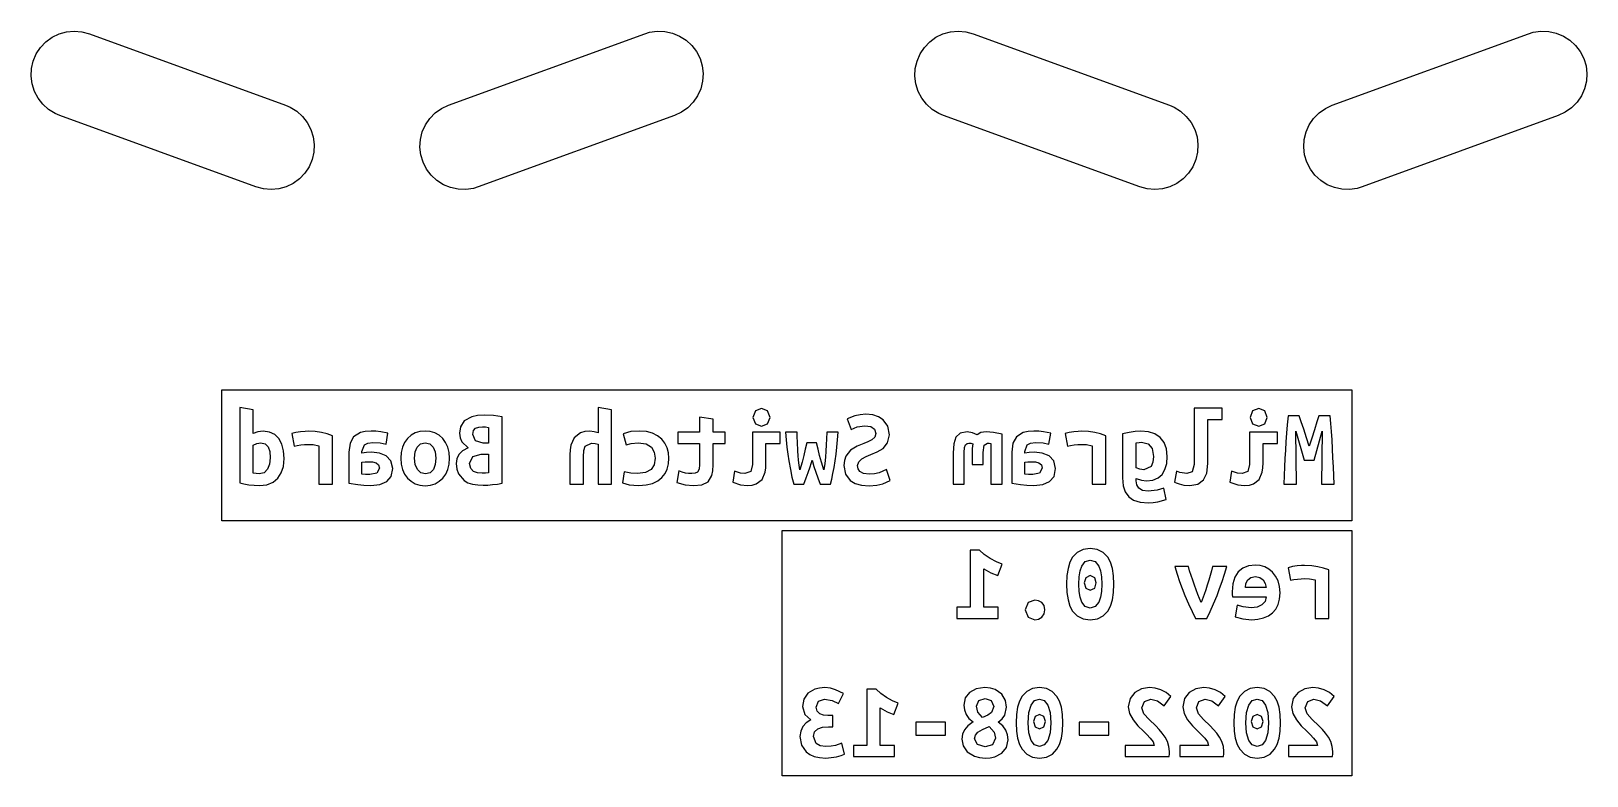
# Model space of a CAD drawing. Extents: x 15 to 417, y -164 to -100.
# Drawn here: x 218.94 to 263.66, y -157.8 to -136.41 of the extents above; entities that cross this region are included whole.
import ezdxf

# ---------------------------------------------------------------- set-up
doc = ezdxf.new("R2010")
doc.units = 0
doc.layers.add('BLACK', color=7, linetype='CONTINUOUS')

msp = doc.modelspace()

# ---------------------------------------------------------------- linework, layer by layer
at = {"layer": 'BLACK', "linetype": 'CONTINUOUS'}
for p, q in [((219.216, -136.878), (219.37, -136.717)), ((219.37, -136.717), (219.549, -136.586)), ((219.549, -136.586), (219.749, -136.489)), ((219.749, -136.489), (219.963, -136.429)), ((219.963, -136.429), (220.184, -136.408)), ((220.184, -136.408), (220.406, -136.426)), ((220.406, -136.426), (220.62, -136.483)), ((220.62, -136.483), (226.259, -138.535)), ((230.941, -138.535), (236.58, -136.483)), ((236.58, -136.483), (236.717, -136.442)), ((236.717, -136.442), (236.937, -136.41)), ((236.937, -136.41), (237.159, -136.417)), ((237.159, -136.417), (237.377, -136.464)), ((237.377, -136.464), (237.582, -136.548)), ((237.582, -136.548), (237.77, -136.668)), ((237.77, -136.668), (237.933, -136.818)), ((237.933, -136.818), (238.067, -136.996)), ((244.616, -136.878), (244.77, -136.717)), ((244.77, -136.717), (244.949, -136.586)), ((244.949, -136.586), (245.149, -136.489)), ((245.149, -136.489), (245.363, -136.429)), ((245.363, -136.429), (245.584, -136.408)), ((245.584, -136.408), (245.806, -136.426)), ((245.806, -136.426), (246.02, -136.483)), ((246.02, -136.483), (251.659, -138.535)), ((256.341, -138.535), (261.98, -136.483)), ((261.98, -136.483), (262.117, -136.442)), ((262.117, -136.442), (262.337, -136.41)), ((262.337, -136.41), (262.559, -136.417)), ((262.559, -136.417), (262.777, -136.464)), ((262.777, -136.464), (262.982, -136.548)), ((262.982, -136.548), (263.17, -136.668)), ((263.17, -136.668), (263.333, -136.818)), ((263.333, -136.818), (263.467, -136.996)), ((218.955, -137.484), (219.005, -137.268)), ((219.005, -137.268), (219.093, -137.063)), ((219.093, -137.063), (219.216, -136.878)), ((238.067, -136.996), (238.168, -137.194)), ((238.168, -137.194), (238.232, -137.407)), ((244.355, -137.484), (244.405, -137.268)), ((244.405, -137.268), (244.493, -137.063)), ((244.493, -137.063), (244.616, -136.878)), ((263.467, -136.996), (263.568, -137.194)), ((263.568, -137.194), (263.632, -137.407)), ((218.944, -137.706), (218.955, -137.484)), ((218.972, -137.926), (218.944, -137.706)), ((238.232, -137.407), (238.257, -137.627)), ((238.257, -137.627), (238.242, -137.849)), ((244.344, -137.706), (244.355, -137.484)), ((244.372, -137.926), (244.344, -137.706)), ((263.632, -137.407), (263.657, -137.627)), ((263.657, -137.627), (263.642, -137.849)), ((219.039, -138.138), (218.972, -137.926)), ((219.142, -138.335), (219.039, -138.138)), ((238.189, -138.065), (238.098, -138.268)), ((238.242, -137.849), (238.189, -138.065)), ((244.439, -138.138), (244.372, -137.926)), ((244.542, -138.335), (244.439, -138.138)), ((263.589, -138.065), (263.498, -138.268)), ((263.642, -137.849), (263.589, -138.065)), ((219.279, -138.51), (219.142, -138.335)), ((219.444, -138.659), (219.279, -138.51)), ((226.259, -138.535), (226.391, -138.592)), ((226.391, -138.592), (226.58, -138.709)), ((230.74, -138.63), (230.941, -138.535)), ((237.817, -138.61), (237.636, -138.738)), ((237.973, -138.451), (237.817, -138.61)), ((238.098, -138.268), (237.973, -138.451)), ((244.679, -138.51), (244.542, -138.335)), ((244.844, -138.659), (244.679, -138.51)), ((251.659, -138.535), (251.791, -138.592)), ((251.791, -138.592), (251.98, -138.709)), ((256.14, -138.63), (256.341, -138.535)), ((263.217, -138.61), (263.036, -138.738)), ((263.373, -138.451), (263.217, -138.61)), ((263.498, -138.268), (263.373, -138.451)), ((219.633, -138.776), (219.444, -138.659)), ((219.765, -138.833), (219.633, -138.776)), ((225.404, -140.885), (219.765, -138.833)), ((226.58, -138.709), (226.745, -138.858)), ((226.745, -138.858), (226.882, -139.033)), ((226.882, -139.033), (226.985, -139.23)), ((230.278, -139.1), (230.403, -138.917)), ((230.403, -138.917), (230.559, -138.758)), ((230.559, -138.758), (230.74, -138.63)), ((237.435, -138.833), (231.796, -140.885)), ((237.636, -138.738), (237.435, -138.833)), ((245.033, -138.776), (244.844, -138.659)), ((245.165, -138.833), (245.033, -138.776)), ((250.804, -140.885), (245.165, -138.833)), ((251.98, -138.709), (252.145, -138.858)), ((252.145, -138.858), (252.282, -139.033)), ((252.282, -139.033), (252.385, -139.23)), ((255.678, -139.1), (255.803, -138.917)), ((255.803, -138.917), (255.959, -138.758)), ((255.959, -138.758), (256.14, -138.63)), ((262.835, -138.833), (257.196, -140.885)), ((263.036, -138.738), (262.835, -138.833)), ((226.985, -139.23), (227.052, -139.442)), ((227.052, -139.442), (227.08, -139.662)), ((230.134, -139.519), (230.187, -139.303)), ((230.187, -139.303), (230.278, -139.1)), ((252.385, -139.23), (252.452, -139.442)), ((252.452, -139.442), (252.48, -139.662)), ((255.534, -139.519), (255.587, -139.303)), ((255.587, -139.303), (255.678, -139.1)), ((227.069, -139.884), (227.019, -140.1)), ((227.08, -139.662), (227.069, -139.884)), ((230.119, -139.741), (230.134, -139.519)), ((230.144, -139.961), (230.119, -139.741)), ((252.469, -139.884), (252.419, -140.1)), ((252.48, -139.662), (252.469, -139.884)), ((255.519, -139.741), (255.534, -139.519)), ((255.544, -139.961), (255.519, -139.741)), ((226.931, -140.305), (226.808, -140.49)), ((227.019, -140.1), (226.931, -140.305)), ((230.208, -140.174), (230.144, -139.961)), ((230.309, -140.372), (230.208, -140.174)), ((230.443, -140.55), (230.309, -140.372)), ((252.331, -140.305), (252.208, -140.49)), ((252.419, -140.1), (252.331, -140.305)), ((255.608, -140.174), (255.544, -139.961)), ((255.709, -140.372), (255.608, -140.174)), ((255.843, -140.55), (255.709, -140.372)), ((226.475, -140.782), (226.275, -140.879)), ((226.654, -140.651), (226.475, -140.782)), ((226.808, -140.49), (226.654, -140.651)), ((230.606, -140.7), (230.443, -140.55)), ((230.794, -140.82), (230.606, -140.7)), ((230.999, -140.904), (230.794, -140.82)), ((251.875, -140.782), (251.675, -140.879)), ((252.054, -140.651), (251.875, -140.782)), ((252.208, -140.49), (252.054, -140.651)), ((256.006, -140.7), (255.843, -140.55)), ((256.194, -140.82), (256.006, -140.7)), ((256.399, -140.904), (256.194, -140.82)), ((225.618, -140.942), (225.404, -140.885)), ((225.84, -140.96), (225.618, -140.942)), ((226.061, -140.939), (225.84, -140.96)), ((226.275, -140.879), (226.061, -140.939)), ((231.217, -140.951), (230.999, -140.904)), ((231.439, -140.958), (231.217, -140.951)), ((231.659, -140.926), (231.439, -140.958)), ((231.796, -140.885), (231.659, -140.926)), ((251.018, -140.942), (250.804, -140.885)), ((251.24, -140.96), (251.018, -140.942)), ((251.461, -140.939), (251.24, -140.96)), ((251.675, -140.879), (251.461, -140.939)), ((256.617, -140.951), (256.399, -140.904)), ((256.839, -140.958), (256.617, -140.951)), ((257.059, -140.926), (256.839, -140.958)), ((257.196, -140.885), (257.059, -140.926)), ((224.425, -146.709), (256.905, -146.709)), ((224.425, -150.471), (224.425, -146.709)), ((256.905, -146.709), (256.905, -150.471)), ((225.328, -147.288), (224.938, -147.222)), ((224.938, -147.222), (224.938, -149.381)), ((225.328, -147.968), (225.328, -147.288)), ((231.611, -147.484), (231.392, -147.604)), ((231.772, -147.449), (231.611, -147.484)), ((231.973, -147.437), (231.772, -147.449)), ((232.237, -147.452), (231.973, -147.437)), ((232.481, -147.485), (232.237, -147.452)), ((232.481, -149.393), (232.481, -147.485)), ((235.237, -147.222), (235.237, -147.945)), ((235.628, -147.288), (235.237, -147.222)), ((235.628, -149.425), (235.628, -147.288)), ((238.549, -147.558), (238.158, -147.495)), ((238.158, -147.495), (238.158, -147.933)), ((239.762, -147.32), (239.689, -147.504)), ((239.689, -147.504), (239.762, -147.685)), ((239.936, -147.253), (239.762, -147.32)), ((240.109, -147.32), (239.936, -147.253)), ((240.181, -147.504), (240.109, -147.32)), ((240.109, -147.685), (240.181, -147.504)), ((242.621, -147.457), (242.394, -147.549)), ((242.394, -147.549), (242.508, -147.85)), ((242.767, -147.426), (242.621, -147.457)), ((242.937, -147.415), (242.767, -147.426)), ((243.131, -147.433), (242.937, -147.415)), ((243.296, -147.484), (243.131, -147.433)), ((243.43, -147.571), (243.296, -147.484)), ((252.373, -147.241), (252.373, -148.86)), ((253.176, -147.241), (252.373, -147.241)), ((253.176, -147.564), (253.176, -147.241)), ((254.049, -147.32), (253.976, -147.504)), ((253.976, -147.504), (254.049, -147.685)), ((254.224, -147.253), (254.049, -147.32)), ((254.397, -147.32), (254.224, -147.253)), ((254.468, -147.504), (254.397, -147.32)), ((254.397, -147.685), (254.468, -147.504)), ((255.068, -147.46), (255.047, -147.714)), ((255.392, -147.46), (255.068, -147.46)), ((255.449, -147.628), (255.392, -147.46)), ((255.954, -147.46), (255.899, -147.631)), ((256.278, -147.46), (255.954, -147.46)), ((256.299, -147.675), (256.278, -147.46)), ((225.462, -147.918), (225.328, -147.968)), ((225.617, -147.901), (225.462, -147.918)), ((225.798, -147.924), (225.617, -147.901)), ((225.947, -147.995), (225.798, -147.924)), ((226.063, -148.112), (225.947, -147.995)), ((226.555, -147.938), (226.433, -147.968)), ((226.433, -147.968), (226.503, -148.33)), ((226.69, -147.918), (226.555, -147.938)), ((226.816, -147.907), (226.69, -147.918)), ((226.906, -147.904), (226.816, -147.907)), ((227.111, -147.913), (226.906, -147.904)), ((227.289, -147.939), (227.111, -147.913)), ((227.45, -147.98), (227.289, -147.939)), ((227.608, -148.031), (227.45, -147.98)), ((228.409, -147.938), (228.214, -148.058)), ((228.547, -147.905), (228.409, -147.938)), ((228.716, -147.895), (228.547, -147.905)), ((228.856, -147.9), (228.716, -147.895)), ((228.992, -147.915), (228.856, -147.9)), ((229.198, -147.961), (228.992, -147.915)), ((229.145, -148.276), (229.198, -147.961)), ((229.984, -147.95), (229.864, -148.018)), ((230.12, -147.909), (229.984, -147.95)), ((230.268, -147.895), (230.12, -147.909)), ((230.415, -147.909), (230.268, -147.895)), ((230.551, -147.95), (230.415, -147.909)), ((230.672, -148.018), (230.551, -147.95)), ((231.284, -147.771), (231.256, -147.955)), ((231.256, -147.955), (231.273, -148.087)), ((231.392, -147.604), (231.284, -147.771)), ((231.637, -147.996), (231.659, -147.884)), ((231.713, -148.176), (231.637, -147.996)), ((231.659, -147.884), (231.719, -147.817)), ((231.719, -147.817), (231.808, -147.785)), ((231.808, -147.785), (231.913, -147.777)), ((231.913, -147.777), (232.005, -147.78)), ((232.005, -147.78), (232.091, -147.79)), ((232.091, -147.79), (232.091, -148.241)), ((234.729, -147.95), (234.552, -148.09)), ((234.854, -147.913), (234.729, -147.95)), ((235.006, -147.901), (234.854, -147.913)), ((235.123, -147.915), (235.006, -147.901)), ((235.237, -147.945), (235.123, -147.915)), ((236.18, -147.914), (235.961, -147.977)), ((235.961, -147.977), (236.047, -148.292)), ((236.422, -147.895), (236.18, -147.914)), ((236.628, -147.91), (236.422, -147.895)), ((236.804, -147.957), (236.628, -147.91)), ((236.951, -148.03), (236.804, -147.957)), ((238.158, -147.933), (237.533, -147.933)), ((237.533, -147.933), (237.533, -148.257)), ((238.549, -147.933), (238.549, -147.558)), ((238.889, -147.933), (238.549, -147.933)), ((238.889, -148.257), (238.889, -147.933)), ((240.476, -147.933), (239.673, -147.933)), ((239.673, -147.933), (239.673, -148.857)), ((239.762, -147.685), (239.936, -147.752)), ((239.936, -147.752), (240.109, -147.685)), ((240.476, -148.257), (240.476, -147.933)), ((240.959, -147.933), (240.625, -147.933)), ((240.625, -147.933), (240.644, -148.147)), ((240.965, -148.073), (240.959, -147.933)), ((241.81, -147.933), (241.801, -148.116)), ((242.143, -147.933), (241.81, -147.933)), ((242.123, -148.146), (242.143, -147.933)), ((242.508, -147.85), (242.684, -147.774)), ((242.684, -147.774), (242.908, -147.742)), ((242.908, -147.742), (243.081, -147.767)), ((243.081, -147.767), (243.185, -147.842)), ((243.185, -147.842), (243.219, -147.968)), ((243.219, -147.968), (243.188, -148.068)), ((243.565, -147.757), (243.43, -147.571)), ((243.61, -148.003), (243.565, -147.757)), ((245.648, -147.955), (245.523, -148.069)), ((245.851, -147.917), (245.648, -147.955)), ((246.004, -147.944), (245.851, -147.917)), ((246.131, -148.006), (246.004, -147.944)), ((246.243, -147.938), (246.131, -148.006)), ((246.391, -147.917), (246.243, -147.938)), ((246.604, -147.936), (246.391, -147.917)), ((246.848, -147.99), (246.604, -147.936)), ((246.848, -149.425), (246.848, -147.99)), ((247.459, -147.938), (247.264, -148.058)), ((247.597, -147.905), (247.459, -147.938)), ((247.766, -147.895), (247.597, -147.905)), ((247.906, -147.9), (247.766, -147.895)), ((248.042, -147.915), (247.906, -147.9)), ((248.248, -147.961), (248.042, -147.915)), ((248.195, -148.276), (248.248, -147.961)), ((248.78, -147.938), (248.658, -147.968)), ((248.658, -147.968), (248.728, -148.33)), ((248.915, -147.918), (248.78, -147.938)), ((249.041, -147.907), (248.915, -147.918)), ((249.131, -147.904), (249.041, -147.907)), ((249.336, -147.913), (249.131, -147.904)), ((249.514, -147.939), (249.336, -147.913)), ((249.675, -147.98), (249.514, -147.939)), ((249.833, -148.031), (249.675, -147.98)), ((250.498, -147.936), (250.312, -147.98)), ((250.312, -147.98), (250.312, -149.244)), ((250.675, -147.91), (250.498, -147.936)), ((250.842, -147.901), (250.675, -147.91)), ((251.059, -147.921), (250.842, -147.901)), ((251.243, -147.981), (251.059, -147.921)), ((251.395, -148.082), (251.243, -147.981)), ((252.763, -148.831), (252.763, -147.564)), ((252.763, -147.564), (253.176, -147.564)), ((253.96, -147.933), (253.96, -148.857)), ((254.764, -147.933), (253.96, -147.933)), ((254.049, -147.685), (254.224, -147.752)), ((254.224, -147.752), (254.397, -147.685)), ((254.764, -148.257), (254.764, -147.933)), ((255.026, -147.961), (255.006, -148.205)), ((255.047, -147.714), (255.026, -147.961)), ((255.31, -149.425), (255.291, -147.898)), ((255.291, -147.898), (255.532, -148.73)), ((255.519, -147.845), (255.449, -147.628)), ((255.599, -148.087), (255.519, -147.845)), ((255.827, -147.857), (255.751, -148.101)), ((255.818, -148.73), (256.049, -147.898)), ((255.899, -147.631), (255.827, -147.857)), ((256.049, -147.898), (256.034, -149.425)), ((256.318, -147.907), (256.299, -147.675)), ((256.334, -148.153), (256.318, -147.907)), ((225.328, -148.298), (225.43, -148.255)), ((225.328, -149.111), (225.328, -148.298)), ((225.43, -148.255), (225.55, -148.238)), ((225.55, -148.238), (225.671, -148.265)), ((225.671, -148.265), (225.754, -148.349)), ((225.754, -148.349), (225.801, -148.484)), ((226.147, -148.27), (226.063, -148.112)), ((226.197, -148.462), (226.147, -148.27)), ((226.503, -148.33), (226.593, -148.311)), ((226.593, -148.311), (226.7, -148.293)), ((226.7, -148.293), (226.805, -148.282)), ((226.805, -148.282), (226.89, -148.279)), ((226.89, -148.279), (227.052, -148.287)), ((227.052, -148.287), (227.214, -148.317)), ((227.214, -148.317), (227.214, -149.425)), ((227.608, -149.425), (227.608, -148.031)), ((228.109, -148.249), (228.078, -148.501)), ((228.214, -148.058), (228.109, -148.249)), ((228.452, -148.482), (228.522, -148.296)), ((228.522, -148.296), (228.617, -148.24)), ((228.617, -148.24), (228.764, -148.222)), ((228.764, -148.222), (228.978, -148.238)), ((228.978, -148.238), (229.145, -148.276)), ((229.618, -148.357), (229.579, -148.509)), ((229.679, -148.222), (229.618, -148.357)), ((229.762, -148.109), (229.679, -148.222)), ((229.864, -148.018), (229.762, -148.109)), ((229.985, -148.498), (230.038, -148.357)), ((230.038, -148.357), (230.132, -148.265)), ((230.132, -148.265), (230.268, -148.234)), ((230.268, -148.234), (230.402, -148.265)), ((230.402, -148.265), (230.499, -148.357)), ((230.499, -148.357), (230.557, -148.498)), ((230.775, -148.109), (230.672, -148.018)), ((230.858, -148.222), (230.775, -148.109)), ((230.921, -148.357), (230.858, -148.222)), ((230.96, -148.509), (230.921, -148.357)), ((231.273, -148.087), (231.324, -148.203)), ((231.324, -148.203), (231.507, -148.374)), ((231.507, -148.374), (231.339, -148.46)), ((231.939, -148.241), (231.713, -148.176)), ((232.091, -148.241), (231.939, -148.241)), ((234.435, -148.438), (234.428, -148.584)), ((234.456, -148.306), (234.435, -148.438)), ((234.552, -148.09), (234.456, -148.306)), ((234.83, -148.454), (234.866, -148.333)), ((234.866, -148.333), (235.047, -148.241)), ((235.047, -148.241), (235.153, -148.253)), ((235.153, -148.253), (235.237, -148.276)), ((235.237, -148.276), (235.237, -149.425)), ((236.047, -148.292), (236.188, -148.252)), ((236.188, -148.252), (236.387, -148.234)), ((236.387, -148.234), (236.62, -148.268)), ((236.62, -148.268), (236.771, -148.36)), ((236.771, -148.36), (236.853, -148.501)), ((237.069, -148.125), (236.951, -148.03)), ((237.161, -148.24), (237.069, -148.125)), ((237.225, -148.374), (237.161, -148.24)), ((237.263, -148.522), (237.225, -148.374)), ((237.533, -148.257), (238.158, -148.257)), ((238.158, -148.257), (238.158, -148.86)), ((238.549, -148.869), (238.549, -148.257)), ((238.549, -148.257), (238.889, -148.257)), ((240.063, -148.806), (240.063, -148.257)), ((240.063, -148.257), (240.476, -148.257)), ((240.644, -148.147), (240.667, -148.355)), ((240.667, -148.355), (240.693, -148.557)), ((240.97, -148.207), (240.965, -148.073)), ((240.982, -148.471), (240.97, -148.207)), ((241.195, -148.414), (241.151, -148.595)), ((241.235, -148.234), (241.195, -148.414)), ((241.517, -148.234), (241.235, -148.234)), ((241.56, -148.414), (241.517, -148.234)), ((241.605, -148.595), (241.56, -148.414)), ((241.792, -148.295), (241.783, -148.473)), ((241.801, -148.116), (241.792, -148.295)), ((242.078, -148.558), (242.102, -148.355)), ((242.102, -148.355), (242.123, -148.146)), ((242.497, -148.442), (242.359, -148.62)), ((242.681, -148.328), (242.497, -148.442)), ((242.873, -148.25), (242.681, -148.328)), ((242.995, -148.203), (242.873, -148.25)), ((243.107, -148.144), (242.995, -148.203)), ((243.188, -148.068), (243.107, -148.144)), ((243.257, -148.498), (243.43, -148.393)), ((243.43, -148.393), (243.559, -148.236)), ((243.559, -148.236), (243.61, -148.003)), ((245.449, -148.387), (245.445, -148.533)), ((245.461, -148.261), (245.449, -148.387)), ((245.523, -148.069), (245.461, -148.261)), ((245.762, -148.514), (245.774, -148.371)), ((245.774, -148.371), (245.802, -148.288)), ((245.802, -148.288), (245.843, -148.25)), ((245.843, -148.25), (245.893, -148.241)), ((245.893, -148.241), (245.953, -148.246)), ((245.953, -148.246), (246.01, -148.263)), ((245.994, -148.396), (245.988, -148.558)), ((246.01, -148.263), (245.994, -148.396)), ((246.305, -148.514), (246.336, -148.301)), ((246.336, -148.301), (246.432, -148.241)), ((246.432, -148.241), (246.478, -148.244)), ((246.478, -148.244), (246.531, -148.253)), ((246.531, -148.253), (246.531, -149.425)), ((247.159, -148.249), (247.128, -148.501)), ((247.264, -148.058), (247.159, -148.249)), ((247.502, -148.482), (247.572, -148.296)), ((247.572, -148.296), (247.667, -148.24)), ((247.667, -148.24), (247.814, -148.222)), ((247.814, -148.222), (248.028, -148.238)), ((248.028, -148.238), (248.195, -148.276)), ((248.728, -148.33), (248.818, -148.311)), ((248.818, -148.311), (248.925, -148.293)), ((248.925, -148.293), (249.03, -148.282)), ((249.03, -148.282), (249.115, -148.279)), ((249.115, -148.279), (249.277, -148.287)), ((249.277, -148.287), (249.439, -148.317)), ((249.439, -148.317), (249.439, -149.425)), ((249.833, -149.425), (249.833, -148.031)), ((250.706, -148.234), (250.785, -148.222)), ((250.706, -148.952), (250.706, -148.234)), ((250.785, -148.222), (250.858, -148.219)), ((250.858, -148.219), (251.049, -148.264)), ((251.049, -148.264), (251.163, -148.402)), ((251.163, -148.402), (251.201, -148.631)), ((251.508, -148.223), (251.395, -148.082)), ((251.576, -148.407), (251.508, -148.223)), ((251.598, -148.631), (251.576, -148.407)), ((254.351, -148.806), (254.351, -148.257)), ((254.351, -148.257), (254.764, -148.257)), ((254.991, -148.446), (254.978, -148.686)), ((255.006, -148.205), (254.991, -148.446)), ((255.678, -148.33), (255.599, -148.087)), ((255.751, -148.101), (255.678, -148.33)), ((256.348, -148.406), (256.334, -148.153)), ((256.36, -148.664), (256.348, -148.406)), ((225.798, -148.851), (225.742, -148.996)), ((225.817, -148.669), (225.798, -148.851)), ((225.801, -148.484), (225.817, -148.669)), ((226.194, -148.911), (226.214, -148.688)), ((226.214, -148.688), (226.197, -148.462)), ((228.078, -148.501), (228.078, -149.39)), ((228.452, -148.53), (228.452, -148.482)), ((228.579, -148.511), (228.452, -148.53)), ((228.452, -148.793), (228.544, -148.782)), ((228.452, -149.136), (228.452, -148.793)), ((228.544, -148.782), (228.643, -148.777)), ((228.722, -148.504), (228.579, -148.511)), ((228.643, -148.777), (228.76, -148.785)), ((228.954, -148.528), (228.722, -148.504)), ((228.76, -148.785), (228.86, -148.812)), ((228.86, -148.812), (228.929, -148.866)), ((228.929, -148.866), (228.954, -148.958)), ((229.151, -148.606), (228.954, -148.528)), ((229.287, -148.749), (229.151, -148.606)), ((229.338, -148.968), (229.287, -148.749)), ((229.579, -148.509), (229.567, -148.676)), ((229.567, -148.676), (229.579, -148.845)), ((229.579, -148.845), (229.618, -148.998)), ((229.967, -148.679), (229.985, -148.498)), ((229.986, -148.86), (229.967, -148.679)), ((230.045, -149.003), (229.986, -148.86)), ((230.559, -148.86), (230.505, -149.003)), ((230.557, -148.498), (230.576, -148.679)), ((230.576, -148.679), (230.559, -148.86)), ((230.923, -148.998), (230.961, -148.845)), ((230.973, -148.676), (230.96, -148.509)), ((230.961, -148.845), (230.973, -148.676)), ((231.182, -148.698), (231.164, -148.831)), ((231.164, -148.831), (231.179, -148.994)), ((231.235, -148.571), (231.182, -148.698)), ((231.339, -148.46), (231.235, -148.571)), ((231.548, -148.831), (231.638, -148.627)), ((231.58, -148.973), (231.548, -148.831)), ((231.638, -148.627), (231.881, -148.565)), ((231.881, -148.565), (232.091, -148.565)), ((232.091, -148.565), (232.091, -149.098)), ((234.428, -148.584), (234.428, -149.425)), ((234.818, -148.634), (234.83, -148.454)), ((234.818, -149.425), (234.818, -148.634)), ((236.85, -148.863), (236.763, -149.003)), ((236.879, -148.679), (236.85, -148.863)), ((236.853, -148.501), (236.879, -148.679)), ((237.226, -148.987), (237.263, -148.838)), ((237.276, -148.679), (237.263, -148.522)), ((237.263, -148.838), (237.276, -148.679)), ((238.158, -148.86), (238.142, -148.993)), ((238.539, -149.039), (238.549, -148.869)), ((239.673, -148.857), (239.624, -149.055)), ((240.057, -148.953), (240.063, -148.806)), ((240.693, -148.557), (240.722, -148.752)), ((240.722, -148.752), (240.765, -148.997)), ((240.992, -148.603), (240.982, -148.471)), ((241.003, -148.736), (240.992, -148.603)), ((241.017, -148.873), (241.003, -148.736)), ((241.035, -149.015), (241.017, -148.873)), ((241.1, -148.792), (241.035, -149.015)), ((241.151, -148.595), (241.1, -148.792)), ((241.332, -148.922), (241.387, -148.736)), ((241.387, -148.736), (241.444, -148.919)), ((241.659, -148.792), (241.605, -148.595)), ((241.73, -149.015), (241.659, -148.792)), ((241.753, -148.831), (241.73, -149.015)), ((241.77, -148.65), (241.753, -148.831)), ((241.783, -148.473), (241.77, -148.65)), ((242.021, -148.94), (242.051, -148.754)), ((242.051, -148.754), (242.078, -148.558)), ((242.318, -148.74), (242.305, -148.888)), ((242.305, -148.888), (242.35, -149.133)), ((242.359, -148.62), (242.318, -148.74)), ((242.695, -148.885), (242.73, -148.777)), ((242.71, -148.979), (242.695, -148.885)), ((242.73, -148.777), (242.819, -148.693)), ((242.819, -148.693), (242.94, -148.627)), ((242.94, -148.627), (243.073, -148.571)), ((243.073, -148.571), (243.257, -148.498)), ((245.445, -148.533), (245.445, -149.425)), ((245.762, -149.425), (245.762, -148.514)), ((245.988, -148.558), (245.988, -148.857)), ((245.988, -148.857), (246.305, -148.857)), ((246.305, -148.857), (246.305, -148.514)), ((247.128, -148.501), (247.128, -149.39)), ((247.502, -148.53), (247.502, -148.482)), ((247.629, -148.511), (247.502, -148.53)), ((247.502, -148.793), (247.594, -148.782)), ((247.502, -149.136), (247.502, -148.793)), ((247.594, -148.782), (247.693, -148.777)), ((247.772, -148.504), (247.629, -148.511)), ((247.693, -148.777), (247.81, -148.785)), ((248.004, -148.528), (247.772, -148.504)), ((247.81, -148.785), (247.91, -148.812)), ((247.91, -148.812), (247.979, -148.866)), ((247.979, -148.866), (248.004, -148.958)), ((248.201, -148.606), (248.004, -148.528)), ((248.337, -148.749), (248.201, -148.606)), ((248.388, -148.968), (248.337, -148.749)), ((251.185, -148.794), (251.135, -148.912)), ((251.201, -148.631), (251.185, -148.794)), ((251.531, -149.004), (251.581, -148.833)), ((251.581, -148.833), (251.598, -148.631)), ((252.373, -148.86), (252.312, -149.066)), ((252.732, -149.102), (252.763, -148.831)), ((253.96, -148.857), (253.911, -149.055)), ((254.344, -148.953), (254.351, -148.806)), ((254.978, -148.686), (254.967, -148.928)), ((255.532, -148.73), (255.818, -148.73)), ((256.372, -148.923), (256.36, -148.664)), ((225.414, -149.12), (225.328, -149.111)), ((225.503, -149.123), (225.414, -149.12)), ((225.645, -149.092), (225.503, -149.123)), ((225.742, -148.996), (225.645, -149.092)), ((225.896, -149.368), (226.035, -149.254)), ((226.035, -149.254), (226.134, -149.099)), ((226.134, -149.099), (226.194, -148.911)), ((228.557, -149.144), (228.452, -149.136)), ((228.681, -149.146), (228.557, -149.144)), ((228.878, -149.103), (228.681, -149.146)), ((228.954, -148.958), (228.878, -149.103)), ((229.167, -149.35), (229.294, -149.198)), ((229.294, -149.198), (229.338, -148.968)), ((229.618, -148.998), (229.679, -149.133)), ((229.679, -149.133), (229.76, -149.247)), ((229.76, -149.247), (229.862, -149.34)), ((229.862, -149.34), (229.981, -149.409)), ((230.141, -149.096), (230.045, -149.003)), ((230.275, -149.127), (230.141, -149.096)), ((230.412, -149.096), (230.275, -149.127)), ((230.505, -149.003), (230.412, -149.096)), ((230.556, -149.409), (230.676, -149.34)), ((230.676, -149.34), (230.778, -149.247)), ((230.778, -149.247), (230.861, -149.133)), ((230.861, -149.133), (230.923, -148.998)), ((231.179, -148.994), (231.224, -149.128)), ((231.224, -149.128), (231.388, -149.319)), ((231.388, -149.319), (231.5, -149.38)), ((231.661, -149.058), (231.58, -148.973)), ((231.773, -149.1), (231.661, -149.058)), ((231.904, -149.111), (231.773, -149.1)), ((232, -149.108), (231.904, -149.111)), ((232.091, -149.098), (232, -149.108)), ((235.993, -149.066), (235.936, -149.387)), ((236.176, -149.108), (235.993, -149.066)), ((236.368, -149.12), (236.176, -149.108)), ((236.606, -149.091), (236.368, -149.12)), ((236.763, -149.003), (236.606, -149.091)), ((236.804, -149.4), (236.953, -149.328)), ((236.953, -149.328), (237.072, -149.235)), ((237.072, -149.235), (237.163, -149.12)), ((237.163, -149.12), (237.226, -148.987)), ((237.558, -149.041), (237.504, -149.377)), ((237.658, -149.082), (237.558, -149.041)), ((237.747, -149.106), (237.658, -149.082)), ((237.836, -149.117), (237.747, -149.106)), ((237.936, -149.12), (237.836, -149.117)), ((238.028, -149.111), (237.936, -149.12)), ((238.098, -149.073), (238.028, -149.111)), ((238.142, -148.993), (238.098, -149.073)), ((238.4, -149.352), (238.511, -149.173)), ((238.511, -149.173), (238.539, -149.039)), ((239.158, -149.047), (239.108, -149.362)), ((239.33, -149.106), (239.158, -149.047)), ((239.46, -149.12), (239.33, -149.106)), ((239.624, -149.055), (239.46, -149.12)), ((239.786, -149.415), (239.951, -149.287)), ((239.951, -149.287), (240.038, -149.082)), ((240.038, -149.082), (240.057, -148.953)), ((240.765, -148.997), (240.811, -149.222)), ((240.811, -149.222), (240.86, -149.425)), ((241.156, -149.425), (241.221, -149.244)), ((241.221, -149.244), (241.278, -149.084)), ((241.278, -149.084), (241.332, -148.922)), ((241.444, -148.919), (241.497, -149.079)), ((241.497, -149.079), (241.552, -149.241)), ((241.552, -149.241), (241.622, -149.425)), ((241.918, -149.425), (241.954, -149.278)), ((241.954, -149.278), (241.989, -149.115)), ((241.989, -149.115), (242.021, -148.94)), ((242.35, -149.133), (242.484, -149.315)), ((242.484, -149.315), (242.625, -149.399)), ((242.762, -149.061), (242.71, -148.979)), ((242.865, -149.119), (242.762, -149.061)), ((243.029, -149.139), (242.865, -149.119)), ((243.187, -149.128), (243.029, -149.139)), ((243.319, -149.095), (243.187, -149.128)), ((243.524, -149), (243.319, -149.095)), ((243.419, -149.414), (243.638, -149.317)), ((243.638, -149.317), (243.524, -149)), ((247.607, -149.144), (247.502, -149.136)), ((247.731, -149.146), (247.607, -149.144)), ((247.928, -149.103), (247.731, -149.146)), ((248.004, -148.958), (247.928, -149.103)), ((248.217, -149.35), (248.344, -149.198)), ((248.344, -149.198), (248.388, -148.968)), ((250.312, -149.244), (250.332, -149.466)), ((250.806, -148.993), (250.706, -148.952)), ((250.706, -149.323), (250.706, -149.263)), ((250.706, -149.263), (250.857, -149.311)), ((250.722, -149.442), (250.706, -149.323)), ((250.925, -149.009), (250.806, -148.993)), ((250.857, -149.311), (251.004, -149.327)), ((251.135, -148.912), (250.925, -149.009)), ((251.004, -149.327), (251.183, -149.306)), ((251.183, -149.306), (251.331, -149.245)), ((251.331, -149.245), (251.447, -149.142)), ((251.447, -149.142), (251.531, -149.004)), ((251.858, -149.047), (251.808, -149.362)), ((251.963, -149.088), (251.858, -149.047)), ((252.16, -149.12), (251.963, -149.088)), ((252.312, -149.066), (252.16, -149.12)), ((252.479, -149.42), (252.64, -149.3)), ((252.64, -149.3), (252.732, -149.102)), ((253.446, -149.047), (253.395, -149.362)), ((253.617, -149.106), (253.446, -149.047)), ((253.748, -149.12), (253.617, -149.106)), ((253.911, -149.055), (253.748, -149.12)), ((254.073, -149.415), (254.238, -149.287)), ((254.238, -149.287), (254.325, -149.082)), ((254.325, -149.082), (254.344, -148.953)), ((254.958, -149.174), (254.951, -149.425)), ((254.967, -148.928), (254.958, -149.174)), ((256.382, -149.179), (256.372, -148.923)), ((256.392, -149.425), (256.382, -149.179)), ((224.938, -149.381), (225.057, -149.412)), ((225.057, -149.412), (225.201, -149.438)), ((225.201, -149.438), (225.355, -149.454)), ((225.355, -149.454), (225.506, -149.46)), ((225.506, -149.46), (225.72, -149.437)), ((225.72, -149.437), (225.896, -149.368)), ((227.214, -149.425), (227.608, -149.425)), ((228.078, -149.39), (228.332, -149.435)), ((228.332, -149.435), (228.51, -149.454)), ((228.51, -149.454), (228.71, -149.46)), ((228.71, -149.46), (228.968, -149.435)), ((228.968, -149.435), (229.167, -149.35)), ((229.981, -149.409), (230.117, -149.452)), ((230.117, -149.452), (230.268, -149.466)), ((230.268, -149.466), (230.42, -149.452)), ((230.42, -149.452), (230.556, -149.409)), ((231.5, -149.38), (231.632, -149.42)), ((231.632, -149.42), (231.779, -149.443)), ((231.779, -149.443), (231.935, -149.45)), ((231.935, -149.45), (232.068, -149.447)), ((232.068, -149.447), (232.205, -149.436)), ((232.205, -149.436), (232.344, -149.418)), ((232.344, -149.418), (232.481, -149.393)), ((234.428, -149.425), (234.818, -149.425)), ((235.237, -149.425), (235.628, -149.425)), ((235.936, -149.387), (236.136, -149.439)), ((236.136, -149.439), (236.264, -149.455)), ((236.264, -149.455), (236.412, -149.46)), ((236.412, -149.46), (236.624, -149.445)), ((236.624, -149.445), (236.804, -149.4)), ((237.504, -149.377), (237.738, -149.441)), ((237.738, -149.441), (237.981, -149.46)), ((237.981, -149.46), (238.222, -149.438)), ((238.222, -149.438), (238.4, -149.352)), ((239.108, -149.362), (239.335, -149.439)), ((239.335, -149.439), (239.53, -149.46)), ((239.53, -149.46), (239.67, -149.449)), ((239.67, -149.449), (239.786, -149.415)), ((240.86, -149.425), (241.156, -149.425)), ((241.622, -149.425), (241.918, -149.425)), ((242.625, -149.399), (242.806, -149.45)), ((242.806, -149.45), (243.029, -149.466)), ((243.029, -149.466), (243.249, -149.453)), ((243.249, -149.453), (243.419, -149.414)), ((245.445, -149.425), (245.762, -149.425)), ((246.531, -149.425), (246.848, -149.425)), ((247.128, -149.39), (247.382, -149.435)), ((247.382, -149.435), (247.56, -149.454)), ((247.56, -149.454), (247.76, -149.46)), ((247.76, -149.46), (248.018, -149.435)), ((248.018, -149.435), (248.217, -149.35)), ((249.439, -149.425), (249.833, -149.425)), ((250.332, -149.466), (250.391, -149.646)), ((250.391, -149.646), (250.488, -149.784)), ((250.488, -149.784), (250.63, -149.881)), ((250.776, -149.539), (250.722, -149.442)), ((250.881, -149.604), (250.776, -149.539)), ((251.049, -149.628), (250.881, -149.604)), ((251.303, -149.598), (251.049, -149.628)), ((251.497, -149.533), (251.303, -149.598)), ((251.57, -149.863), (251.497, -149.533)), ((251.808, -149.362), (251.851, -149.384)), ((251.851, -149.384), (251.938, -149.417)), ((251.938, -149.417), (252.07, -149.447)), ((252.07, -149.447), (252.246, -149.46)), ((252.246, -149.46), (252.479, -149.42)), ((253.395, -149.362), (253.622, -149.439)), ((253.622, -149.439), (253.817, -149.46)), ((253.817, -149.46), (253.958, -149.449)), ((253.958, -149.449), (254.073, -149.415)), ((254.951, -149.425), (255.31, -149.425)), ((256.034, -149.425), (256.392, -149.425)), ((250.63, -149.881), (250.819, -149.939)), ((250.819, -149.939), (251.055, -149.958)), ((251.055, -149.958), (251.192, -149.951)), ((251.192, -149.951), (251.323, -149.93)), ((251.323, -149.93), (251.57, -149.863)), ((256.905, -150.471), (224.425, -150.471)), ((240.528, -150.757), (256.906, -150.757)), ((240.528, -157.802), (240.528, -150.757)), ((256.906, -150.757), (256.906, -157.802)), ((246.203, -151.314), (245.936, -151.314)), ((245.936, -151.314), (245.936, -152.956)), ((246.339, -151.438), (246.203, -151.314)), ((246.507, -151.553), (246.339, -151.438)), ((246.685, -151.651), (246.507, -151.553)), ((248.876, -151.522), (248.799, -151.665)), ((249.01, -151.382), (248.876, -151.522)), ((249.179, -151.298), (249.01, -151.382)), ((249.384, -151.27), (249.179, -151.298)), ((249.585, -151.298), (249.384, -151.27)), ((249.754, -151.383), (249.585, -151.298)), ((249.889, -151.524), (249.754, -151.383)), ((249.966, -151.667), (249.889, -151.524)), ((246.326, -152.956), (246.326, -151.857)), ((246.326, -151.857), (246.53, -151.97)), ((246.53, -151.97), (246.723, -152.048)), ((246.85, -151.724), (246.685, -151.651)), ((246.723, -152.048), (246.85, -151.724)), ((248.745, -151.841), (248.712, -152.05)), ((248.799, -151.665), (248.745, -151.841)), ((249.063, -152.086), (249.091, -151.915)), ((249.091, -151.915), (249.138, -151.78)), ((249.138, -151.78), (249.241, -151.647)), ((249.241, -151.647), (249.384, -151.603)), ((249.384, -151.603), (249.524, -151.647)), ((249.524, -151.647), (249.628, -151.78)), ((249.628, -151.78), (249.676, -151.915)), ((249.676, -151.915), (249.705, -152.086)), ((250.022, -151.843), (249.966, -151.667)), ((250.055, -152.051), (250.022, -151.843)), ((251.81, -151.788), (251.878, -152.008)), ((252.206, -151.788), (251.81, -151.788)), ((251.878, -152.008), (251.95, -152.221)), ((252.239, -151.912), (252.206, -151.788)), ((252.281, -152.045), (252.239, -151.912)), ((252.867, -151.912), (252.83, -152.045)), ((252.899, -151.788), (252.867, -151.912)), ((253.308, -151.788), (252.899, -151.788)), ((253.171, -152.221), (253.241, -152.008)), ((253.241, -152.008), (253.308, -151.788)), ((253.635, -151.945), (253.54, -152.095)), ((253.767, -151.836), (253.635, -151.945)), ((253.934, -151.771), (253.767, -151.836)), ((254.137, -151.749), (253.934, -151.771)), ((254.269, -151.762), (254.137, -151.749)), ((254.397, -151.8), (254.269, -151.762)), ((254.517, -151.863), (254.397, -151.8)), ((254.623, -151.951), (254.517, -151.863)), ((254.712, -152.063), (254.623, -151.951)), ((255.193, -151.792), (255.07, -151.822)), ((255.07, -151.822), (255.14, -152.184)), ((255.327, -151.773), (255.193, -151.792)), ((255.453, -151.762), (255.327, -151.773)), ((255.543, -151.759), (255.453, -151.762)), ((255.749, -151.768), (255.543, -151.759)), ((255.926, -151.794), (255.749, -151.768)), ((256.087, -151.834), (255.926, -151.794)), ((256.245, -151.886), (256.087, -151.834)), ((256.245, -153.28), (256.245, -151.886)), ((248.712, -152.05), (248.701, -152.292)), ((248.701, -152.292), (248.712, -152.536)), ((249.054, -152.292), (249.063, -152.086)), ((249.063, -152.501), (249.054, -152.292)), ((249.255, -152.111), (249.206, -152.261)), ((249.206, -152.261), (249.255, -152.408)), ((249.381, -152.048), (249.255, -152.111)), ((249.255, -152.408), (249.381, -152.47)), ((249.511, -152.111), (249.381, -152.048)), ((249.381, -152.47), (249.511, -152.408)), ((249.558, -152.261), (249.511, -152.111)), ((249.511, -152.408), (249.558, -152.261)), ((249.705, -152.086), (249.714, -152.292)), ((249.714, -152.292), (249.705, -152.501)), ((250.066, -152.292), (250.055, -152.051)), ((250.056, -152.536), (250.066, -152.292)), ((251.95, -152.221), (252.026, -152.424)), ((252.026, -152.424), (252.105, -152.618)), ((252.328, -152.182), (252.281, -152.045)), ((252.376, -152.319), (252.328, -152.182)), ((252.426, -152.455), (252.376, -152.319)), ((252.476, -152.588), (252.426, -152.455)), ((252.701, -152.455), (252.656, -152.588)), ((252.746, -152.319), (252.701, -152.455)), ((252.789, -152.182), (252.746, -152.319)), ((252.83, -152.045), (252.789, -152.182)), ((253.027, -152.618), (253.1, -152.424)), ((253.1, -152.424), (253.171, -152.221)), ((253.483, -152.285), (253.464, -152.515)), ((253.54, -152.095), (253.483, -152.285)), ((253.842, -152.391), (253.857, -152.275)), ((254.438, -152.391), (253.842, -152.391)), ((253.857, -152.275), (253.908, -152.175)), ((253.908, -152.175), (253.997, -152.103)), ((253.997, -152.103), (254.13, -152.076)), ((254.13, -152.076), (254.262, -152.102)), ((254.262, -152.102), (254.354, -152.172)), ((254.354, -152.172), (254.411, -152.273)), ((254.411, -152.273), (254.438, -152.391)), ((254.781, -152.2), (254.712, -152.063)), ((254.827, -152.361), (254.781, -152.2)), ((254.842, -152.546), (254.827, -152.361)), ((255.14, -152.184), (255.231, -152.165)), ((255.231, -152.165), (255.337, -152.148)), ((255.337, -152.148), (255.442, -152.137)), ((255.442, -152.137), (255.527, -152.134)), ((255.527, -152.134), (255.689, -152.142)), ((255.689, -152.142), (255.851, -152.172)), ((255.851, -152.172), (255.851, -153.28)), ((247.596, -152.823), (247.511, -153.029)), ((247.793, -152.75), (247.596, -152.823)), ((247.901, -152.769), (247.793, -152.75)), ((247.992, -152.823), (247.901, -152.769)), ((248.055, -152.91), (247.992, -152.823)), ((248.079, -153.029), (248.055, -152.91)), ((248.712, -152.536), (248.745, -152.746)), ((248.745, -152.746), (248.799, -152.923)), ((249.091, -152.673), (249.063, -152.501)), ((249.138, -152.808), (249.091, -152.673)), ((249.241, -152.94), (249.138, -152.808)), ((249.628, -152.808), (249.524, -152.94)), ((249.676, -152.673), (249.628, -152.808)), ((249.705, -152.501), (249.676, -152.673)), ((249.968, -152.923), (250.023, -152.746)), ((250.023, -152.746), (250.056, -152.536)), ((252.105, -152.618), (252.211, -152.86)), ((252.211, -152.86), (252.312, -153.081)), ((252.568, -152.826), (252.476, -152.588)), ((252.656, -152.588), (252.568, -152.826)), ((252.832, -153.081), (252.929, -152.86)), ((252.929, -152.86), (253.027, -152.618)), ((253.464, -152.515), (253.465, -152.594)), ((253.465, -152.594), (253.47, -152.661)), ((253.47, -152.661), (254.438, -152.661)), ((253.603, -152.899), (253.549, -153.232)), ((253.783, -152.95), (253.603, -152.899)), ((254.318, -152.891), (254.18, -152.954)), ((254.408, -152.791), (254.318, -152.891)), ((254.438, -152.661), (254.408, -152.791)), ((254.715, -153.011), (254.785, -152.88)), ((254.785, -152.88), (254.827, -152.725)), ((254.827, -152.725), (254.842, -152.546)), ((245.936, -152.956), (245.545, -152.956)), ((245.545, -152.956), (245.545, -153.28)), ((245.545, -153.28), (246.739, -153.28)), ((246.739, -152.956), (246.326, -152.956)), ((246.739, -153.28), (246.739, -152.956)), ((247.511, -153.029), (247.596, -153.242)), ((247.596, -153.242), (247.793, -153.315)), ((247.793, -153.315), (247.901, -153.296)), ((247.901, -153.296), (247.992, -153.24)), ((247.992, -153.24), (248.055, -153.151)), ((248.055, -153.151), (248.079, -153.029)), ((248.799, -152.923), (248.876, -153.067)), ((248.876, -153.067), (249.01, -153.208)), ((249.01, -153.208), (249.179, -153.293)), ((249.179, -153.293), (249.384, -153.321)), ((249.384, -152.985), (249.241, -152.94)), ((249.524, -152.94), (249.384, -152.985)), ((249.384, -153.321), (249.588, -153.293)), ((249.588, -153.293), (249.758, -153.208)), ((249.758, -153.208), (249.892, -153.067)), ((249.892, -153.067), (249.968, -152.923)), ((252.312, -153.081), (252.41, -153.28)), ((252.41, -153.28), (252.737, -153.28)), ((252.737, -153.28), (252.832, -153.081)), ((253.549, -153.232), (253.765, -153.291)), ((253.765, -153.291), (254.023, -153.315)), ((254.007, -152.975), (253.783, -152.95)), ((254.18, -152.954), (254.007, -152.975)), ((254.023, -153.315), (254.203, -153.302)), ((254.203, -153.302), (254.364, -153.265)), ((254.364, -153.265), (254.504, -153.204)), ((254.504, -153.204), (254.621, -153.119)), ((254.621, -153.119), (254.715, -153.011)), ((255.851, -153.28), (256.245, -153.28)), ((241.153, -155.597), (241.116, -155.813)), ((241.269, -155.423), (241.153, -155.597)), ((241.467, -155.309), (241.269, -155.423)), ((241.598, -155.279), (241.467, -155.309)), ((241.571, -155.658), (241.747, -155.597)), ((241.751, -155.268), (241.598, -155.279)), ((241.747, -155.597), (241.965, -155.633)), ((241.917, -155.283), (241.751, -155.268)), ((242.065, -155.326), (241.917, -155.283)), ((242.289, -155.44), (242.065, -155.326)), ((242.151, -155.722), (242.289, -155.44)), ((242.964, -155.312), (242.964, -156.929)), ((243.227, -155.312), (242.964, -155.312)), ((243.362, -155.434), (243.227, -155.312)), ((243.527, -155.547), (243.362, -155.434)), ((243.702, -155.644), (243.527, -155.547)), ((245.789, -155.564), (245.748, -155.772)), ((245.912, -155.403), (245.789, -155.564)), ((246.105, -155.3), (245.912, -155.403)), ((246.355, -155.265), (246.105, -155.3)), ((246.185, -155.639), (246.361, -155.584)), ((246.516, -155.279), (246.355, -155.265)), ((246.361, -155.584), (246.538, -155.641)), ((246.649, -155.319), (246.516, -155.279)), ((246.84, -155.453), (246.649, -155.319)), ((246.945, -155.636), (246.84, -155.453)), ((247.425, -155.517), (247.35, -155.658)), ((247.557, -155.379), (247.425, -155.517)), ((247.724, -155.296), (247.557, -155.379)), ((247.925, -155.268), (247.724, -155.296)), ((247.785, -155.64), (247.925, -155.597)), ((248.124, -155.296), (247.925, -155.268)), ((247.925, -155.597), (248.064, -155.64)), ((248.29, -155.38), (248.124, -155.296)), ((248.423, -155.519), (248.29, -155.38)), ((248.499, -155.66), (248.423, -155.519)), ((250.528, -155.58), (250.478, -155.822)), ((250.662, -155.406), (250.528, -155.58)), ((250.856, -155.303), (250.662, -155.406)), ((251.085, -155.268), (250.856, -155.303)), ((251.248, -155.284), (251.085, -155.268)), ((251.412, -155.331), (251.248, -155.284)), ((251.566, -155.411), (251.412, -155.331)), ((251.51, -155.794), (251.701, -155.525)), ((251.701, -155.525), (251.566, -155.411)), ((252.092, -155.58), (252.042, -155.822)), ((252.227, -155.406), (252.092, -155.58)), ((252.42, -155.303), (252.227, -155.406)), ((252.649, -155.268), (252.42, -155.303)), ((252.812, -155.284), (252.649, -155.268)), ((252.976, -155.331), (252.812, -155.284)), ((253.13, -155.411), (252.976, -155.331)), ((253.074, -155.794), (253.265, -155.525)), ((253.265, -155.525), (253.13, -155.411)), ((253.681, -155.517), (253.606, -155.658)), ((253.813, -155.379), (253.681, -155.517)), ((253.98, -155.296), (253.813, -155.379)), ((254.182, -155.268), (253.98, -155.296)), ((254.041, -155.64), (254.182, -155.597)), ((254.38, -155.296), (254.182, -155.268)), ((254.182, -155.597), (254.32, -155.64)), ((254.546, -155.38), (254.38, -155.296)), ((254.679, -155.519), (254.546, -155.38)), ((254.756, -155.66), (254.679, -155.519)), ((255.22, -155.58), (255.17, -155.822)), ((255.355, -155.406), (255.22, -155.58)), ((255.549, -155.303), (255.355, -155.406)), ((255.777, -155.268), (255.549, -155.303)), ((255.94, -155.284), (255.777, -155.268)), ((256.104, -155.331), (255.94, -155.284)), ((256.258, -155.411), (256.104, -155.331)), ((256.202, -155.794), (256.393, -155.525)), ((256.393, -155.525), (256.258, -155.411)), ((241.116, -155.813), (241.181, -156.035)), ((241.181, -156.035), (241.356, -156.197)), ((241.507, -155.825), (241.571, -155.658)), ((241.536, -155.944), (241.507, -155.825)), ((241.613, -156.019), (241.536, -155.944)), ((241.719, -156.06), (241.613, -156.019)), ((241.965, -155.633), (242.151, -155.722)), ((243.349, -156.929), (243.349, -155.847)), ((243.349, -155.847), (243.549, -155.958)), ((243.549, -155.958), (243.74, -156.035)), ((243.865, -155.716), (243.702, -155.644)), ((243.74, -156.035), (243.865, -155.716)), ((245.748, -155.772), (245.765, -155.905)), ((245.765, -155.905), (245.814, -156.036)), ((245.814, -156.036), (245.898, -156.156)), ((246.111, -155.803), (246.185, -155.639)), ((246.152, -155.971), (246.111, -155.803)), ((246.289, -156.129), (246.152, -155.971)), ((246.543, -155.985), (246.443, -156.055)), ((246.538, -155.641), (246.615, -155.806)), ((246.615, -155.806), (246.543, -155.985)), ((246.928, -156.057), (246.978, -155.832)), ((246.978, -155.832), (246.945, -155.636)), ((247.264, -156.037), (247.253, -156.276)), ((247.296, -155.831), (247.264, -156.037)), ((247.35, -155.658), (247.296, -155.831)), ((247.6, -156.276), (247.621, -155.984)), ((247.621, -155.984), (247.683, -155.771)), ((247.683, -155.771), (247.785, -155.64)), ((247.922, -156.035), (247.799, -156.097)), ((248.051, -156.097), (247.922, -156.035)), ((248.064, -155.64), (248.166, -155.771)), ((248.166, -155.771), (248.23, -155.984)), ((248.23, -155.984), (248.251, -156.276)), ((248.554, -155.833), (248.499, -155.66)), ((248.587, -156.038), (248.554, -155.833)), ((248.598, -156.276), (248.587, -156.038)), ((250.478, -155.822), (250.515, -156.015)), ((250.515, -156.015), (250.616, -156.194)), ((250.869, -155.85), (250.941, -155.667)), ((250.927, -156.016), (250.869, -155.85)), ((251.074, -156.185), (250.927, -156.016)), ((250.941, -155.667), (251.122, -155.603)), ((251.122, -155.603), (251.313, -155.647)), ((251.313, -155.647), (251.51, -155.794)), ((252.042, -155.822), (252.079, -156.015)), ((252.079, -156.015), (252.18, -156.194)), ((252.433, -155.85), (252.505, -155.667)), ((252.491, -156.016), (252.433, -155.85)), ((252.638, -156.185), (252.491, -156.016)), ((252.505, -155.667), (252.686, -155.603)), ((252.686, -155.603), (252.877, -155.647)), ((252.877, -155.647), (253.074, -155.794)), ((253.52, -156.037), (253.509, -156.276)), ((253.552, -155.831), (253.52, -156.037)), ((253.606, -155.658), (253.552, -155.831)), ((253.856, -156.276), (253.877, -155.984)), ((253.877, -155.984), (253.939, -155.771)), ((253.939, -155.771), (254.041, -155.64)), ((254.178, -156.035), (254.055, -156.097)), ((254.307, -156.097), (254.178, -156.035)), ((254.32, -155.64), (254.422, -155.771)), ((254.422, -155.771), (254.486, -155.984)), ((254.486, -155.984), (254.507, -156.276)), ((254.81, -155.833), (254.756, -155.66)), ((254.843, -156.038), (254.81, -155.833)), ((254.854, -156.276), (254.843, -156.038)), ((255.17, -155.822), (255.208, -156.015)), ((255.208, -156.015), (255.308, -156.194)), ((255.561, -155.85), (255.633, -155.667)), ((255.619, -156.016), (255.561, -155.85)), ((255.766, -156.185), (255.619, -156.016)), ((255.633, -155.667), (255.814, -155.603)), ((255.814, -155.603), (256.005, -155.647)), ((256.005, -155.647), (256.202, -155.794)), ((241.123, -156.382), (241.061, -156.516)), ((241.223, -156.275), (241.123, -156.382)), ((241.356, -156.197), (241.223, -156.275)), ((241.462, -156.537), (241.553, -156.452)), ((241.553, -156.452), (241.692, -156.407)), ((241.692, -156.407), (241.863, -156.391)), ((241.838, -156.072), (241.719, -156.06)), ((241.982, -156.072), (241.838, -156.072)), ((241.863, -156.391), (241.982, -156.391)), ((241.982, -156.391), (241.982, -156.072)), ((244.369, -156.257), (244.369, -156.635)), ((245.226, -156.257), (244.369, -156.257)), ((245.226, -156.635), (245.226, -156.257)), ((245.769, -156.479), (245.713, -156.607)), ((245.868, -156.362), (245.769, -156.479)), ((246.02, -156.254), (245.868, -156.362)), ((245.898, -156.156), (246.02, -156.254)), ((246.156, -156.546), (246.289, -156.468)), ((246.443, -156.055), (246.289, -156.129)), ((246.289, -156.468), (246.483, -156.385)), ((246.483, -156.385), (246.618, -156.546)), ((246.74, -156.257), (246.856, -156.16)), ((246.867, -156.364), (246.74, -156.257)), ((246.856, -156.16), (246.928, -156.057)), ((246.956, -156.487), (246.867, -156.364)), ((247.007, -156.621), (246.956, -156.487)), ((247.253, -156.276), (247.264, -156.516)), ((247.621, -156.57), (247.6, -156.276)), ((247.799, -156.097), (247.75, -156.244)), ((247.75, -156.244), (247.799, -156.39)), ((247.799, -156.39), (247.922, -156.451)), ((247.922, -156.451), (248.051, -156.39)), ((248.097, -156.244), (248.051, -156.097)), ((248.051, -156.39), (248.097, -156.244)), ((248.251, -156.276), (248.23, -156.57)), ((248.587, -156.516), (248.598, -156.276)), ((249.918, -156.257), (249.061, -156.257)), ((249.061, -156.257), (249.061, -156.635)), ((249.918, -156.635), (249.918, -156.257)), ((250.616, -156.194), (250.756, -156.363)), ((250.756, -156.363), (250.916, -156.52)), ((251.265, -156.368), (251.074, -156.185)), ((251.363, -156.467), (251.265, -156.368)), ((251.455, -156.574), (251.363, -156.467)), ((252.18, -156.194), (252.32, -156.363)), ((252.32, -156.363), (252.48, -156.52)), ((252.829, -156.368), (252.638, -156.185)), ((252.927, -156.467), (252.829, -156.368)), ((253.019, -156.574), (252.927, -156.467)), ((253.509, -156.276), (253.52, -156.516)), ((253.877, -156.57), (253.856, -156.276)), ((254.055, -156.097), (254.006, -156.244)), ((254.006, -156.244), (254.055, -156.39)), ((254.055, -156.39), (254.178, -156.451)), ((254.178, -156.451), (254.307, -156.39)), ((254.354, -156.244), (254.307, -156.097)), ((254.307, -156.39), (254.354, -156.244)), ((254.507, -156.276), (254.486, -156.57)), ((254.843, -156.516), (254.854, -156.276)), ((255.308, -156.194), (255.448, -156.363)), ((255.448, -156.363), (255.608, -156.52)), ((255.957, -156.368), (255.766, -156.185)), ((256.055, -156.467), (255.957, -156.368)), ((256.148, -156.574), (256.055, -156.467)), ((241.061, -156.516), (241.04, -156.673)), ((241.04, -156.673), (241.084, -156.92)), ((241.084, -156.92), (241.219, -157.116)), ((241.432, -156.667), (241.462, -156.537)), ((241.511, -156.876), (241.432, -156.667)), ((241.62, -156.94), (241.511, -156.876)), ((241.788, -156.961), (241.62, -156.94)), ((242.062, -156.926), (241.936, -156.952)), ((242.248, -156.861), (242.062, -156.926)), ((242.323, -157.183), (242.248, -156.861)), ((242.964, -156.929), (242.58, -156.929)), ((242.58, -156.929), (242.58, -157.249)), ((243.756, -156.929), (243.349, -156.929)), ((243.756, -157.249), (243.756, -156.929)), ((244.369, -156.635), (245.226, -156.635)), ((245.713, -156.607), (245.695, -156.748)), ((245.695, -156.748), (245.731, -156.939)), ((245.731, -156.939), (245.847, -157.112)), ((246.058, -156.742), (246.081, -156.632)), ((246.141, -156.903), (246.058, -156.742)), ((246.081, -156.632), (246.156, -156.546)), ((246.364, -156.97), (246.141, -156.903)), ((246.576, -156.906), (246.364, -156.97)), ((246.665, -156.717), (246.576, -156.906)), ((246.618, -156.546), (246.665, -156.717)), ((246.978, -156.984), (247.025, -156.764)), ((247.025, -156.764), (247.007, -156.621)), ((247.264, -156.516), (247.296, -156.723)), ((247.296, -156.723), (247.35, -156.897)), ((247.35, -156.897), (247.425, -157.039)), ((247.683, -156.784), (247.621, -156.57)), ((247.785, -156.914), (247.683, -156.784)), ((247.925, -156.958), (247.785, -156.914)), ((248.064, -156.914), (247.925, -156.958)), ((248.166, -156.784), (248.064, -156.914)), ((248.23, -156.57), (248.166, -156.784)), ((248.426, -157.039), (248.501, -156.897)), ((248.501, -156.897), (248.555, -156.723)), ((248.555, -156.723), (248.587, -156.516)), ((249.061, -156.635), (249.918, -156.635)), ((251.222, -156.929), (250.39, -156.929)), ((250.39, -156.929), (250.39, -157.249)), ((250.916, -156.52), (251.01, -156.609)), ((251.01, -156.609), (251.11, -156.715)), ((251.11, -156.715), (251.19, -156.826)), ((251.19, -156.826), (251.222, -156.929)), ((251.537, -156.691), (251.455, -156.574)), ((251.602, -156.817), (251.537, -156.691)), ((251.646, -156.954), (251.602, -156.817)), ((252.786, -156.929), (251.954, -156.929)), ((251.954, -156.929), (251.954, -157.249)), ((252.48, -156.52), (252.574, -156.609)), ((252.574, -156.609), (252.674, -156.715)), ((252.674, -156.715), (252.754, -156.826)), ((252.754, -156.826), (252.786, -156.929)), ((253.101, -156.691), (253.019, -156.574)), ((253.166, -156.817), (253.101, -156.691)), ((253.21, -156.954), (253.166, -156.817)), ((253.52, -156.516), (253.552, -156.723)), ((253.552, -156.723), (253.606, -156.897)), ((253.606, -156.897), (253.681, -157.039)), ((253.939, -156.784), (253.877, -156.57)), ((254.041, -156.914), (253.939, -156.784)), ((254.182, -156.958), (254.041, -156.914)), ((254.32, -156.914), (254.182, -156.958)), ((254.422, -156.784), (254.32, -156.914)), ((254.486, -156.57), (254.422, -156.784)), ((254.682, -157.039), (254.757, -156.897)), ((254.757, -156.897), (254.811, -156.723)), ((254.811, -156.723), (254.843, -156.516)), ((255.915, -156.929), (255.082, -156.929)), ((255.082, -156.929), (255.082, -157.249)), ((255.608, -156.52), (255.702, -156.609)), ((255.702, -156.609), (255.802, -156.715)), ((255.802, -156.715), (255.882, -156.826)), ((255.882, -156.826), (255.915, -156.929)), ((256.229, -156.691), (256.148, -156.574)), ((256.295, -156.817), (256.229, -156.691)), ((256.338, -156.954), (256.295, -156.817)), ((241.219, -157.116), (241.322, -157.189)), ((241.322, -157.189), (241.45, -157.244)), ((241.45, -157.244), (241.604, -157.278)), ((241.604, -157.278), (241.785, -157.289)), ((241.785, -157.289), (241.937, -157.278)), ((241.936, -156.952), (241.788, -156.961)), ((241.937, -157.278), (242.09, -157.252)), ((242.09, -157.252), (242.226, -157.217)), ((242.226, -157.217), (242.323, -157.183)), ((242.58, -157.249), (243.756, -157.249)), ((245.847, -157.112), (246.055, -157.239)), ((246.055, -157.239), (246.198, -157.277)), ((246.198, -157.277), (246.371, -157.289)), ((246.371, -157.289), (246.511, -157.28)), ((246.511, -157.28), (246.638, -157.253)), ((246.638, -157.253), (246.845, -157.15)), ((246.845, -157.15), (246.978, -156.984)), ((247.425, -157.039), (247.557, -157.178)), ((247.557, -157.178), (247.724, -157.261)), ((247.724, -157.261), (247.925, -157.289)), ((247.925, -157.289), (248.127, -157.261)), ((248.127, -157.261), (248.294, -157.178)), ((248.294, -157.178), (248.426, -157.039)), ((250.39, -157.249), (251.654, -157.249)), ((251.66, -157.105), (251.646, -156.954)), ((251.654, -157.249), (251.662, -157.17)), ((251.662, -157.17), (251.66, -157.105)), ((251.954, -157.249), (253.218, -157.249)), ((253.224, -157.105), (253.21, -156.954)), ((253.218, -157.249), (253.226, -157.17)), ((253.226, -157.17), (253.224, -157.105)), ((253.681, -157.039), (253.813, -157.178)), ((253.813, -157.178), (253.98, -157.261)), ((253.98, -157.261), (254.182, -157.289)), ((254.182, -157.289), (254.383, -157.261)), ((254.383, -157.261), (254.55, -157.178)), ((254.55, -157.178), (254.682, -157.039)), ((255.082, -157.249), (256.346, -157.249)), ((256.352, -157.105), (256.338, -156.954)), ((256.346, -157.249), (256.354, -157.17)), ((256.354, -157.17), (256.352, -157.105)), ((256.906, -157.802), (240.528, -157.802))]:
    msp.add_line(p, q, dxfattribs=at)

doc.saveas('drawing.dxf')
